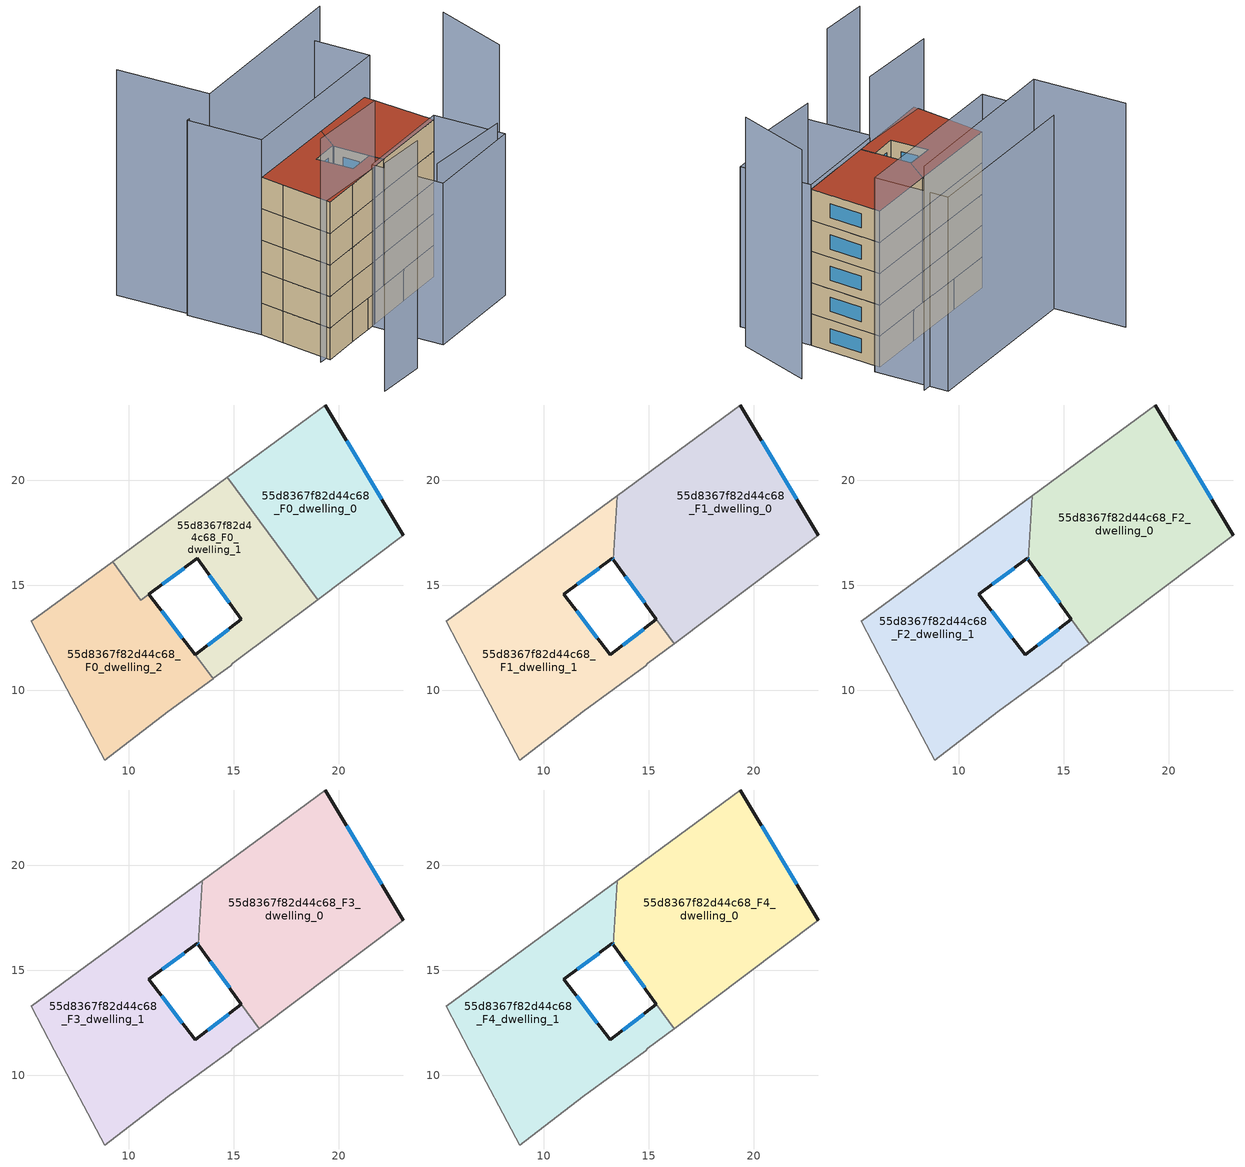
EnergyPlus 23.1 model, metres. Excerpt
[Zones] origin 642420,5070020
55d8367f82d44c68_F0_dwelling_0
 floor ground (EU_floor_Construction): 19.37,23.59 23.07,17.38 19,14.32 14.7,20.16 z0
 wall outside (EU_wall_Construction): 23.07,17.38 19.37,23.59 z0:3
 wall adiabatic (EU_wall_Construction): 19.37,23.59 14.7,20.16 / 19,14.32 23.07,17.38 z0:3
 wall to 55d8367f82d44c68_F0_dwelling_1 (EU_wall_Construction): 14.7,20.16 19,14.32 z0:3
 window (EU_Window_Construction): 22.06,19.09 20.39,21.88 z0.83:2.17
55d8367f82d44c68_F0_dwelling_1
 floor ground (EU_floor_Construction): 14.7,20.16 19,14.32 14.97,11.28 14.87,11.18 14.02,10.56 13.17,11.69 15.37,13.38 13.27,16.29 10.58,14.3 9.23,16.13 z0
 wall outside (EU_wall_Construction): 10.97,14.59 13.27,16.29 15.37,13.38 13.17,11.69 z0:3
 wall adiabatic (EU_wall_Construction): 14.7,20.16 9.23,16.13 / 14.02,10.56 14.87,11.18 14.97,11.28 19,14.32 z0:3
 wall to 55d8367f82d44c68_F0_dwelling_2 (EU_wall_Construction): 9.23,16.13 10.58,14.3 10.97,14.59 / 13.17,11.68 14.02,10.56 z0:3
 window (EU_Window_Construction): 14.76,12.92 13.78,12.15 / 13.85,15.49 14.79,14.18 / 11.6,15.05 12.63,15.82 z0.83:2.17
55d8367f82d44c68_F0_dwelling_2
 floor ground (EU_floor_Construction): 10.97,14.59 14.02,10.56 11.86,8.98 8.86,6.68 6.46,11.18 5.36,13.29 9.23,16.13 10.58,14.3 z0
 wall outside (EU_wall_Construction): 13.17,11.68 10.97,14.59 z0:3
 wall adiabatic (EU_wall_Construction): 9.23,16.13 5.36,13.29 6.46,11.18 8.86,6.68 11.86,8.98 14.02,10.56 z0:3
 window (EU_Window_Construction): 12.56,12.48 11.57,13.79 z0.83:2.17
55d8367f82d44c68_F1_dwelling_0
 floor to 55d8367f82d44c68_F0_dwelling_0 (EU_floor_Construction): 19.37,23.59 23.07,17.38 19,14.32 14.71,20.16 z3
 floor to 55d8367f82d44c68_F0_dwelling_1 (EU_floor_Construction): 14.71,20.16 19,14.32 16.21,12.22 13.32,16.22 13.5,19.27 z3
 wall outside (EU_wall_Construction): 23.07,17.38 19.37,23.59 / 13.32,16.22 15.37,13.38 z3:6
 wall adiabatic (EU_wall_Construction): 19.37,23.59 13.5,19.27 / 16.21,12.22 23.07,17.38 z3:6
 wall to 55d8367f82d44c68_F1_dwelling_1 (EU_wall_Construction): 15.37,13.38 16.21,12.22 / 13.5,19.27 13.32,16.22 z3:6
 window (EU_Window_Construction): 22.06,19.09 20.39,21.88 / 13.88,15.44 14.8,14.16 z3.83:5.17
55d8367f82d44c68_F1_dwelling_1
 floor to 55d8367f82d44c68_F0_dwelling_1 (EU_floor_Construction): 15.37,13.38 16.21,12.22 14.97,11.28 14.87,11.18 14.02,10.56 13.17,11.69 z3; 13.5,19.27 13.32,16.22 13.27,16.29 10.58,14.3 9.23,16.13 z3
 floor to 55d8367f82d44c68_F0_dwelling_2 (EU_floor_Construction): 10.97,14.59 14.02,10.56 11.86,8.98 8.86,6.68 6.46,11.18 5.36,13.29 9.23,16.13 10.58,14.3 z3
 wall outside (EU_wall_Construction): 15.37,13.38 13.17,11.68 10.97,14.59 13.27,16.29 13.32,16.22 z3:6
 wall adiabatic (EU_wall_Construction): 13.5,19.27 5.36,13.29 6.46,11.18 8.86,6.68 11.86,8.98 14.87,11.18 14.97,11.28 16.21,12.22 z3:6
 window (EU_Window_Construction): 13.28,16.27 13.3,16.24 / 11.6,15.05 12.63,15.82 / 12.56,12.48 11.57,13.79 / 14.76,12.92 13.77,12.15 z3.83:5.17
55d8367f82d44c68_F2_dwelling_0
 floor to 55d8367f82d44c68_F1_dwelling_0 (EU_floor_Construction): 19.37,23.59 23.07,17.38 16.21,12.22 13.32,16.22 13.5,19.27 z6
 wall outside (EU_wall_Construction): 23.07,17.38 19.37,23.59 / 13.32,16.22 15.37,13.38 z6:9
 wall adiabatic (EU_wall_Construction): 19.37,23.59 13.5,19.27 / 16.21,12.22 23.07,17.38 z6:9
 wall to 55d8367f82d44c68_F2_dwelling_1 (EU_wall_Construction): 15.37,13.38 16.21,12.22 / 13.5,19.27 13.32,16.22 z6:9
 window (EU_Window_Construction): 22.06,19.09 20.39,21.88 / 13.88,15.44 14.8,14.16 z6.83:8.17
55d8367f82d44c68_F2_dwelling_1
 floor to 55d8367f82d44c68_F1_dwelling_1 (EU_floor_Construction): 13.5,19.27 13.32,16.22 13.27,16.29 10.97,14.59 13.17,11.68 15.37,13.38 16.21,12.22 14.97,11.28 14.87,11.18 11.86,8.98 8.86,6.68 6.46,11.18 5.36,13.29 z6
 wall outside (EU_wall_Construction): 15.37,13.38 13.17,11.68 10.97,14.59 13.27,16.29 13.32,16.22 z6:9
 wall adiabatic (EU_wall_Construction): 13.5,19.27 5.36,13.29 6.46,11.18 8.86,6.68 11.86,8.98 14.87,11.18 14.97,11.28 16.21,12.22 z6:9
 window (EU_Window_Construction): 13.28,16.27 13.3,16.24 / 11.6,15.05 12.63,15.82 / 12.56,12.48 11.57,13.79 / 14.76,12.92 13.77,12.15 z6.83:8.17
55d8367f82d44c68_F3_dwelling_0
 floor to 55d8367f82d44c68_F2_dwelling_0 (EU_floor_Construction): 19.37,23.59 23.07,17.38 16.21,12.22 13.32,16.22 13.5,19.27 z9
 wall outside (EU_wall_Construction): 23.07,17.38 19.37,23.59 / 13.32,16.22 15.37,13.38 z9:12
 wall adiabatic (EU_wall_Construction): 19.37,23.59 13.5,19.27 / 16.21,12.22 23.07,17.38 z9:12
 wall to 55d8367f82d44c68_F3_dwelling_1 (EU_wall_Construction): 15.37,13.38 16.21,12.22 / 13.5,19.27 13.32,16.22 z9:12
 window (EU_Window_Construction): 22.06,19.09 20.39,21.88 / 13.88,15.44 14.8,14.16 z9.83:11.17
55d8367f82d44c68_F3_dwelling_1
 floor to 55d8367f82d44c68_F2_dwelling_1 (EU_floor_Construction): 13.5,19.27 13.32,16.22 13.27,16.29 10.97,14.59 13.17,11.68 15.37,13.38 16.21,12.22 14.97,11.28 14.87,11.18 11.86,8.98 8.86,6.68 6.46,11.18 5.36,13.29 z9
 wall outside (EU_wall_Construction): 15.37,13.38 13.17,11.68 10.97,14.59 13.27,16.29 13.32,16.22 z9:12
 wall adiabatic (EU_wall_Construction): 13.5,19.27 5.36,13.29 6.46,11.18 8.86,6.68 11.86,8.98 14.87,11.18 14.97,11.28 16.21,12.22 z9:12
 window (EU_Window_Construction): 13.28,16.27 13.3,16.24 / 11.6,15.05 12.63,15.82 / 12.56,12.48 11.57,13.79 / 14.76,12.92 13.77,12.15 z9.83:11.17
55d8367f82d44c68_F4_dwelling_0
 floor to 55d8367f82d44c68_F3_dwelling_0 (EU_floor_Construction): 19.37,23.59 23.07,17.38 16.21,12.22 13.32,16.22 13.5,19.27 z12
 wall outside (EU_wall_Construction): 23.07,17.38 19.37,23.59 / 13.32,16.22 15.37,13.38 z12:15
 wall adiabatic (EU_wall_Construction): 19.37,23.59 13.5,19.27 / 16.21,12.22 23.07,17.38 z12:15
 wall to 55d8367f82d44c68_F4_dwelling_1 (EU_wall_Construction): 15.37,13.38 16.21,12.22 / 13.5,19.27 13.32,16.22 z12:15
 window (EU_Window_Construction): 22.06,19.09 20.39,21.88 / 13.88,15.44 14.8,14.16 z12.83:14.17
 roof outside (EU_roof_Construction): 23.07,17.38 19.37,23.59 13.5,19.27 13.32,16.22 16.21,12.22 z15
55d8367f82d44c68_F4_dwelling_1
 floor to 55d8367f82d44c68_F3_dwelling_1 (EU_floor_Construction): 13.5,19.27 13.32,16.22 13.27,16.29 10.97,14.59 13.17,11.68 15.37,13.38 16.21,12.22 14.97,11.28 14.87,11.18 11.86,8.98 8.86,6.68 6.46,11.18 5.36,13.29 z12
 wall outside (EU_wall_Construction): 15.37,13.38 13.17,11.68 10.97,14.59 13.27,16.29 13.32,16.22 z12:15
 wall adiabatic (EU_wall_Construction): 13.5,19.27 5.36,13.29 6.46,11.18 8.86,6.68 11.86,8.98 14.87,11.18 14.97,11.28 16.21,12.22 z12:15
 window (EU_Window_Construction): 13.28,16.27 13.3,16.24 / 11.6,15.05 12.63,15.82 / 12.56,12.48 11.57,13.79 / 14.76,12.92 13.77,12.15 z12.83:14.17
 roof outside (EU_roof_Construction): 14.87,11.18 14.97,11.28 16.21,12.22 15.37,13.38 13.17,11.68 10.97,14.59 13.27,16.29 13.32,16.22 13.5,19.27 5.36,13.29 6.46,11.18 8.86,6.68 11.86,8.98 z15
shading: 10.75,-0.56 15,2.27 z0:21.7; 7.9,6.57 14.99,11.3 z0:21.3; 18.47,6.05 26.18,10.98 z0:17; 14.59,11 23.07,17.38 / 23.07,17.38 27.27,11.81 / 27.27,11.81 18.79,5.42 / 18.79,5.42 14.59,11 z0:15.4; 20.09,24.12 5.36,13.29 / 5.36,13.29 1.04,19.16 / 1.04,19.16 15.77,29.99 / 15.77,29.99 20.09,24.12 z0:18.6; 28.31,15.38 26.38,22.89 z0:22; 17.6,29.04 2.48,17.73 / 2.48,17.73 -2.95,24.99 z0:21.5
[Building]
EU S2 Campaign: North Axis=0; Terrain=City; Solar Distribution=FullExterior
[Site:Location]
Lyon-Bron: Latitude=45.75; Longitude=5; Time Zone=1; Elevation=198
[SizingPeriod:WeatherFileDays]
AnnualSizingPeriod: Begin Month=1; Begin Day of Month=1; End Month=12; End Day of Month=31; Day of Week for Start Day=Monday; Use Weather File Daylight Saving Period=No; Use Weather File Rain and Snow Indicators=No
[MATERIAL]
EU_InternalMass_Material: Roughness=MediumRough; Thickness=0.1; Conductivity=1; Density=1800; Specific Heat=900; Thermal Absorptance=0.9; Solar Absorptance=0.7; Visible Absorptance=0.7
[MATERIAL:NOMASS] Roughness=MediumRough; Thermal Absorptance=0.9; Solar Absorptance=0.7; Visible Absorptance=0.7
Name | Thermal Resistance
EU_wall_NoMass | 0.87146
EU_roof_NoMass | 0.842276
EU_floor_NoMass | 0.496999
[WINDOWMATERIAL:SIMPLEGLAZINGSYSTEM]
EU_Window_SimpleGlazing: UFactor=2.2525; Solar Heat Gain Coefficient=0.76; Visible Transmittance=0.76
[CONSTRUCTION]
EU_wall_Construction: EU_wall_NoMass
EU_roof_Construction: EU_roof_NoMass
EU_floor_Construction: EU_floor_NoMass
EU_Window_Construction: EU_Window_SimpleGlazing
EU_InternalMass_Construction: EU_InternalMass_Material
[ZONE] Type=1; Multiplier=1; Ceiling Height=autocalculate; Floor Area=autocalculate; Part of Total Floor Area=Yes
Name | Volume
55d8367f82d44c68_F0_dwelling_0 | 117.978
55d8367f82d44c68_F1_dwelling_0 | 186.601
55d8367f82d44c68_F2_dwelling_0; 55d8367f82d44c68_F3_dwelling_0; 55d8367f82d44c68_F4_dwelling_0 | 186.602
55d8367f82d44c68_F0_dwelling_1 | 110.116
55d8367f82d44c68_F1_dwelling_1 | 167.287
55d8367f82d44c68_F2_dwelling_1; 55d8367f82d44c68_F3_dwelling_1; 55d8367f82d44c68_F4_dwelling_1 | 167.315
55d8367f82d44c68_F0_dwelling_2 | 125.793
[INTERNALMASS] Construction=EU_InternalMass_Construction
Name | Zone or ZoneList | Surface Area
55d8367f82d44c68_F0_dwelling_0_EU_InternalMass | 55d8367f82d44c68_F0_dwelling_0 | 39.3259
55d8367f82d44c68_F0_dwelling_1_EU_InternalMass | 55d8367f82d44c68_F0_dwelling_1 | 36.7123
55d8367f82d44c68_F0_dwelling_2_EU_InternalMass | 55d8367f82d44c68_F0_dwelling_2 | 41.9316
55d8367f82d44c68_F1_dwelling_0_EU_InternalMass | 55d8367f82d44c68_F1_dwelling_0 | 62.1989
55d8367f82d44c68_F1_dwelling_1_EU_InternalMass | 55d8367f82d44c68_F1_dwelling_1 | 55.7715
55d8367f82d44c68_F2_dwelling_0_EU_InternalMass | 55d8367f82d44c68_F2_dwelling_0 | 62.1989
55d8367f82d44c68_F2_dwelling_1_EU_InternalMass | 55d8367f82d44c68_F2_dwelling_1 | 55.7715
55d8367f82d44c68_F3_dwelling_0_EU_InternalMass | 55d8367f82d44c68_F3_dwelling_0 | 62.1989
55d8367f82d44c68_F3_dwelling_1_EU_InternalMass | 55d8367f82d44c68_F3_dwelling_1 | 55.7715
55d8367f82d44c68_F4_dwelling_0_EU_InternalMass | 55d8367f82d44c68_F4_dwelling_0 | 62.1989
55d8367f82d44c68_F4_dwelling_1_EU_InternalMass | 55d8367f82d44c68_F4_dwelling_1 | 55.7715
[OTHEREQUIPMENT] Fuel Type=Electricity; Design Level Calculation Method=Watts/Area; Power per Zone Floor Area=1; Fraction Latent=0; Fraction Radiant=0; Fraction Lost=0; Carbon Dioxide Generation Rate=0; EndUse Subcategory=EU_Step8_InternalGains
Name | Zone or ZoneList or Space or SpaceList | Schedule
EU_Step8_InternalGain_55d8367f82d44c68_F0_dwelling_0_f000 | 55d8367f82d44c68_F0_dwelling_0 | EU_Step8_GainSchedule_55d8367f82d44c68_F0_dwelling_0_f000
EU_Step8_InternalGain_55d8367f82d44c68_F0_dwelling_1_f000 | 55d8367f82d44c68_F0_dwelling_1 | EU_Step8_GainSchedule_55d8367f82d44c68_F0_dwelling_1_f000
EU_Step8_InternalGain_55d8367f82d44c68_F0_dwelling_2_f000 | 55d8367f82d44c68_F0_dwelling_2 | EU_Step8_GainSchedule_55d8367f82d44c68_F0_dwelling_2_f000
EU_Step8_InternalGain_55d8367f82d44c68_F1_dwelling_0_f000 | 55d8367f82d44c68_F1_dwelling_0 | EU_Step8_GainSchedule_55d8367f82d44c68_F1_dwelling_0_f000
EU_Step8_InternalGain_55d8367f82d44c68_F1_dwelling_1_f000 | 55d8367f82d44c68_F1_dwelling_1 | EU_Step8_GainSchedule_55d8367f82d44c68_F1_dwelling_1_f000
EU_Step8_InternalGain_55d8367f82d44c68_F2_dwelling_0_f000 | 55d8367f82d44c68_F2_dwelling_0 | EU_Step8_GainSchedule_55d8367f82d44c68_F2_dwelling_0_f000
EU_Step8_InternalGain_55d8367f82d44c68_F2_dwelling_1_f000 | 55d8367f82d44c68_F2_dwelling_1 | EU_Step8_GainSchedule_55d8367f82d44c68_F2_dwelling_1_f000
EU_Step8_InternalGain_55d8367f82d44c68_F3_dwelling_0_f000 | 55d8367f82d44c68_F3_dwelling_0 | EU_Step8_GainSchedule_55d8367f82d44c68_F3_dwelling_0_f000
EU_Step8_InternalGain_55d8367f82d44c68_F3_dwelling_1_f000 | 55d8367f82d44c68_F3_dwelling_1 | EU_Step8_GainSchedule_55d8367f82d44c68_F3_dwelling_1_f000
EU_Step8_InternalGain_55d8367f82d44c68_F4_dwelling_0_f000 | 55d8367f82d44c68_F4_dwelling_0 | EU_Step8_GainSchedule_55d8367f82d44c68_F4_dwelling_0_f000
EU_Step8_InternalGain_55d8367f82d44c68_F4_dwelling_1_f000 | 55d8367f82d44c68_F4_dwelling_1 | EU_Step8_GainSchedule_55d8367f82d44c68_F4_dwelling_1_f000
[ZONEVENTILATION:DESIGNFLOWRATE] Schedule=EU_AlwaysOn; Design Flow Rate Calculation Method=AirChanges/Hour; Air Changes per Hour=0.425; Ventilation Type=Natural; Fan Pressure Rise=0; Fan Total Efficiency=1; Constant Term Coefficient=1; Temperature Term Coefficient=0; Velocity Term Coefficient=0; Velocity Squared Term Coefficient=0; Minimum Indoor Temperature=-100; Maximum Indoor Temperature=100; Delta Temperature=-100; Minimum Outdoor Temperature=-100; Maximum Outdoor Temperature=100; Maximum Wind Speed=40
Name | Zone or ZoneList or Space or SpaceList
EU_ConstantAir_55d8367f82d44c68_F0_dwelling_0 | 55d8367f82d44c68_F0_dwelling_0
EU_ConstantAir_55d8367f82d44c68_F0_dwelling_1 | 55d8367f82d44c68_F0_dwelling_1
EU_ConstantAir_55d8367f82d44c68_F0_dwelling_2 | 55d8367f82d44c68_F0_dwelling_2
EU_ConstantAir_55d8367f82d44c68_F1_dwelling_0 | 55d8367f82d44c68_F1_dwelling_0
EU_ConstantAir_55d8367f82d44c68_F1_dwelling_1 | 55d8367f82d44c68_F1_dwelling_1
EU_ConstantAir_55d8367f82d44c68_F2_dwelling_0 | 55d8367f82d44c68_F2_dwelling_0
EU_ConstantAir_55d8367f82d44c68_F2_dwelling_1 | 55d8367f82d44c68_F2_dwelling_1
EU_ConstantAir_55d8367f82d44c68_F3_dwelling_0 | 55d8367f82d44c68_F3_dwelling_0
EU_ConstantAir_55d8367f82d44c68_F3_dwelling_1 | 55d8367f82d44c68_F3_dwelling_1
EU_ConstantAir_55d8367f82d44c68_F4_dwelling_0 | 55d8367f82d44c68_F4_dwelling_0
EU_ConstantAir_55d8367f82d44c68_F4_dwelling_1 | 55d8367f82d44c68_F4_dwelling_1
[HVACTEMPLATE:THERMOSTAT] Constant Heating Setpoint=20; Constant Cooling Setpoint=50
EU_HeatOnly_55d8367f82d44c68_F0_dwelling_0; EU_HeatOnly_55d8367f82d44c68_F0_dwelling_1; EU_HeatOnly_55d8367f82d44c68_F0_dwelling_2; EU_HeatOnly_55d8367f82d44c68_F1_dwelling_0; EU_HeatOnly_55d8367f82d44c68_F1_dwelling_1; EU_HeatOnly_55d8367f82d44c68_F2_dwelling_0; EU_HeatOnly_55d8367f82d44c68_F2_dwelling_1; EU_HeatOnly_55d8367f82d44c68_F3_dwelling_0; EU_HeatOnly_55d8367f82d44c68_F3_dwelling_1; EU_HeatOnly_55d8367f82d44c68_F4_dwelling_0; EU_HeatOnly_55d8367f82d44c68_F4_dwelling_1
[HVACTEMPLATE:ZONE:IDEALLOADSAIRSYSTEM] System Availability Schedule=EU_AlwaysOn; Maximum Heating Supply Air Temperature=50; Minimum Cooling Supply Air Temperature=13; Maximum Heating Supply Air Humidity Ratio=0.0156; Minimum Cooling Supply Air Humidity Ratio=0.0077; Heating Limit=NoLimit; Cooling Limit=NoLimit; Heating Availability Schedule=EU_AlwaysOn; Cooling Availability Schedule=EU_CoolingOff; Dehumidification Control Type=ConstantSensibleHeatRatio; Cooling Sensible Heat Ratio=0.7; Dehumidification Setpoint=60; Humidification Control Type=None; Humidification Setpoint=30; Outdoor Air Method=None; Outdoor Air Flow Rate per Person=0.00944; Outdoor Air Flow Rate per Zone Floor Area=0; Outdoor Air Flow Rate per Zone=0; Demand Controlled Ventilation Type=None; Outdoor Air Economizer Type=NoEconomizer; Heat Recovery Type=None; Sensible Heat Recovery Effectiveness=0.7; Latent Heat Recovery Effectiveness=0.65
Name | Template Thermostat
55d8367f82d44c68_F0_dwelling_0 | EU_HeatOnly_55d8367f82d44c68_F0_dwelling_0
55d8367f82d44c68_F0_dwelling_1 | EU_HeatOnly_55d8367f82d44c68_F0_dwelling_1
55d8367f82d44c68_F0_dwelling_2 | EU_HeatOnly_55d8367f82d44c68_F0_dwelling_2
55d8367f82d44c68_F1_dwelling_0 | EU_HeatOnly_55d8367f82d44c68_F1_dwelling_0
55d8367f82d44c68_F1_dwelling_1 | EU_HeatOnly_55d8367f82d44c68_F1_dwelling_1
55d8367f82d44c68_F2_dwelling_0 | EU_HeatOnly_55d8367f82d44c68_F2_dwelling_0
55d8367f82d44c68_F2_dwelling_1 | EU_HeatOnly_55d8367f82d44c68_F2_dwelling_1
55d8367f82d44c68_F3_dwelling_0 | EU_HeatOnly_55d8367f82d44c68_F3_dwelling_0
55d8367f82d44c68_F3_dwelling_1 | EU_HeatOnly_55d8367f82d44c68_F3_dwelling_1
55d8367f82d44c68_F4_dwelling_0 | EU_HeatOnly_55d8367f82d44c68_F4_dwelling_0
55d8367f82d44c68_F4_dwelling_1 | EU_HeatOnly_55d8367f82d44c68_F4_dwelling_1
[SIZING:ZONE] Zone Cooling Design Supply Air Temperature Input Method=SupplyAirTemperature; Zone Cooling Design Supply Air Temperature=13; Zone Heating Design Supply Air Temperature Input Method=SupplyAirTemperature; Zone Heating Design Supply Air Temperature=50; Zone Cooling Design Supply Air Humidity Ratio=0.008; Zone Heating Design Supply Air Humidity Ratio=0.008; Cooling Design Air Flow Method=DesignDay; Cooling Design Air Flow Rate=0; Cooling Minimum Air Flow per Zone Floor Area=0.000762; Cooling Minimum Air Flow=0; Cooling Minimum Air Flow Fraction=0.2; Heating Design Air Flow Method=DesignDay; Heating Design Air Flow Rate=0; Heating Maximum Air Flow per Zone Floor Area=0.002032; Heating Maximum Air Flow=0.141576; Heating Maximum Air Flow Fraction=0.3; Account for Dedicated Outdoor Air System=No; Dedicated Outdoor Air System Control Strategy=NeutralSupplyAir; Dedicated Outdoor Air Low Setpoint Temperature for Design=autosize; Dedicated Outdoor Air High Setpoint Temperature for Design=autosize; Zone Load Sizing Method=Sensible Load Only No Latent Load; Zone Latent Cooling Design Supply Air Humidity Ratio Input Method=HumidityRatioDifference; Zone Cooling Design Supply Air Humidity Ratio Difference=0.005; Zone Latent Heating Design Supply Air Humidity Ratio Input Method=HumidityRatioDifference; Zone Humidification Design Supply Air Humidity Ratio Difference=0.005
55d8367f82d44c68_F0_dwelling_0; 55d8367f82d44c68_F0_dwelling_1; 55d8367f82d44c68_F0_dwelling_2; 55d8367f82d44c68_F1_dwelling_0; 55d8367f82d44c68_F1_dwelling_1; 55d8367f82d44c68_F2_dwelling_0; 55d8367f82d44c68_F2_dwelling_1; 55d8367f82d44c68_F3_dwelling_0; 55d8367f82d44c68_F3_dwelling_1; 55d8367f82d44c68_F4_dwelling_0; 55d8367f82d44c68_F4_dwelling_1
[SCHEDULE:CONSTANT]
Name | Hourly Value
EU_AlwaysOn | 1
EU_CoolingOff | 0
[SCHEDULE:FILE] Column Number=1; Rows to Skip at Top=0; Number of Hours of Data=8760; Column Separator=Comma; Interpolate to Timestep=No; Minutes per Item=60; Adjust Schedule for Daylight Savings=Yes
Name | File
EU_Step8_GainSchedule_55d8367f82d44c68_F0_dwelling_0_f000 | ../../schedules/55d8367f82d44c68/55d8367f82d44c68_F0_dwelling_0_f000_gain.csv
EU_Step8_GainSchedule_55d8367f82d44c68_F0_dwelling_1_f000 | ../../schedules/55d8367f82d44c68/55d8367f82d44c68_F0_dwelling_1_f000_gain.csv
EU_Step8_GainSchedule_55d8367f82d44c68_F0_dwelling_2_f000 | ../../schedules/55d8367f82d44c68/55d8367f82d44c68_F0_dwelling_2_f000_gain.csv
EU_Step8_GainSchedule_55d8367f82d44c68_F1_dwelling_0_f000 | ../../schedules/55d8367f82d44c68/55d8367f82d44c68_F1_dwelling_0_f000_gain.csv
EU_Step8_GainSchedule_55d8367f82d44c68_F1_dwelling_1_f000 | ../../schedules/55d8367f82d44c68/55d8367f82d44c68_F1_dwelling_1_f000_gain.csv
EU_Step8_GainSchedule_55d8367f82d44c68_F2_dwelling_0_f000 | ../../schedules/55d8367f82d44c68/55d8367f82d44c68_F2_dwelling_0_f000_gain.csv
EU_Step8_GainSchedule_55d8367f82d44c68_F2_dwelling_1_f000 | ../../schedules/55d8367f82d44c68/55d8367f82d44c68_F2_dwelling_1_f000_gain.csv
EU_Step8_GainSchedule_55d8367f82d44c68_F3_dwelling_0_f000 | ../../schedules/55d8367f82d44c68/55d8367f82d44c68_F3_dwelling_0_f000_gain.csv
EU_Step8_GainSchedule_55d8367f82d44c68_F3_dwelling_1_f000 | ../../schedules/55d8367f82d44c68/55d8367f82d44c68_F3_dwelling_1_f000_gain.csv
EU_Step8_GainSchedule_55d8367f82d44c68_F4_dwelling_0_f000 | ../../schedules/55d8367f82d44c68/55d8367f82d44c68_F4_dwelling_0_f000_gain.csv
EU_Step8_GainSchedule_55d8367f82d44c68_F4_dwelling_1_f000 | ../../schedules/55d8367f82d44c68/55d8367f82d44c68_F4_dwelling_1_f000_gain.csv
